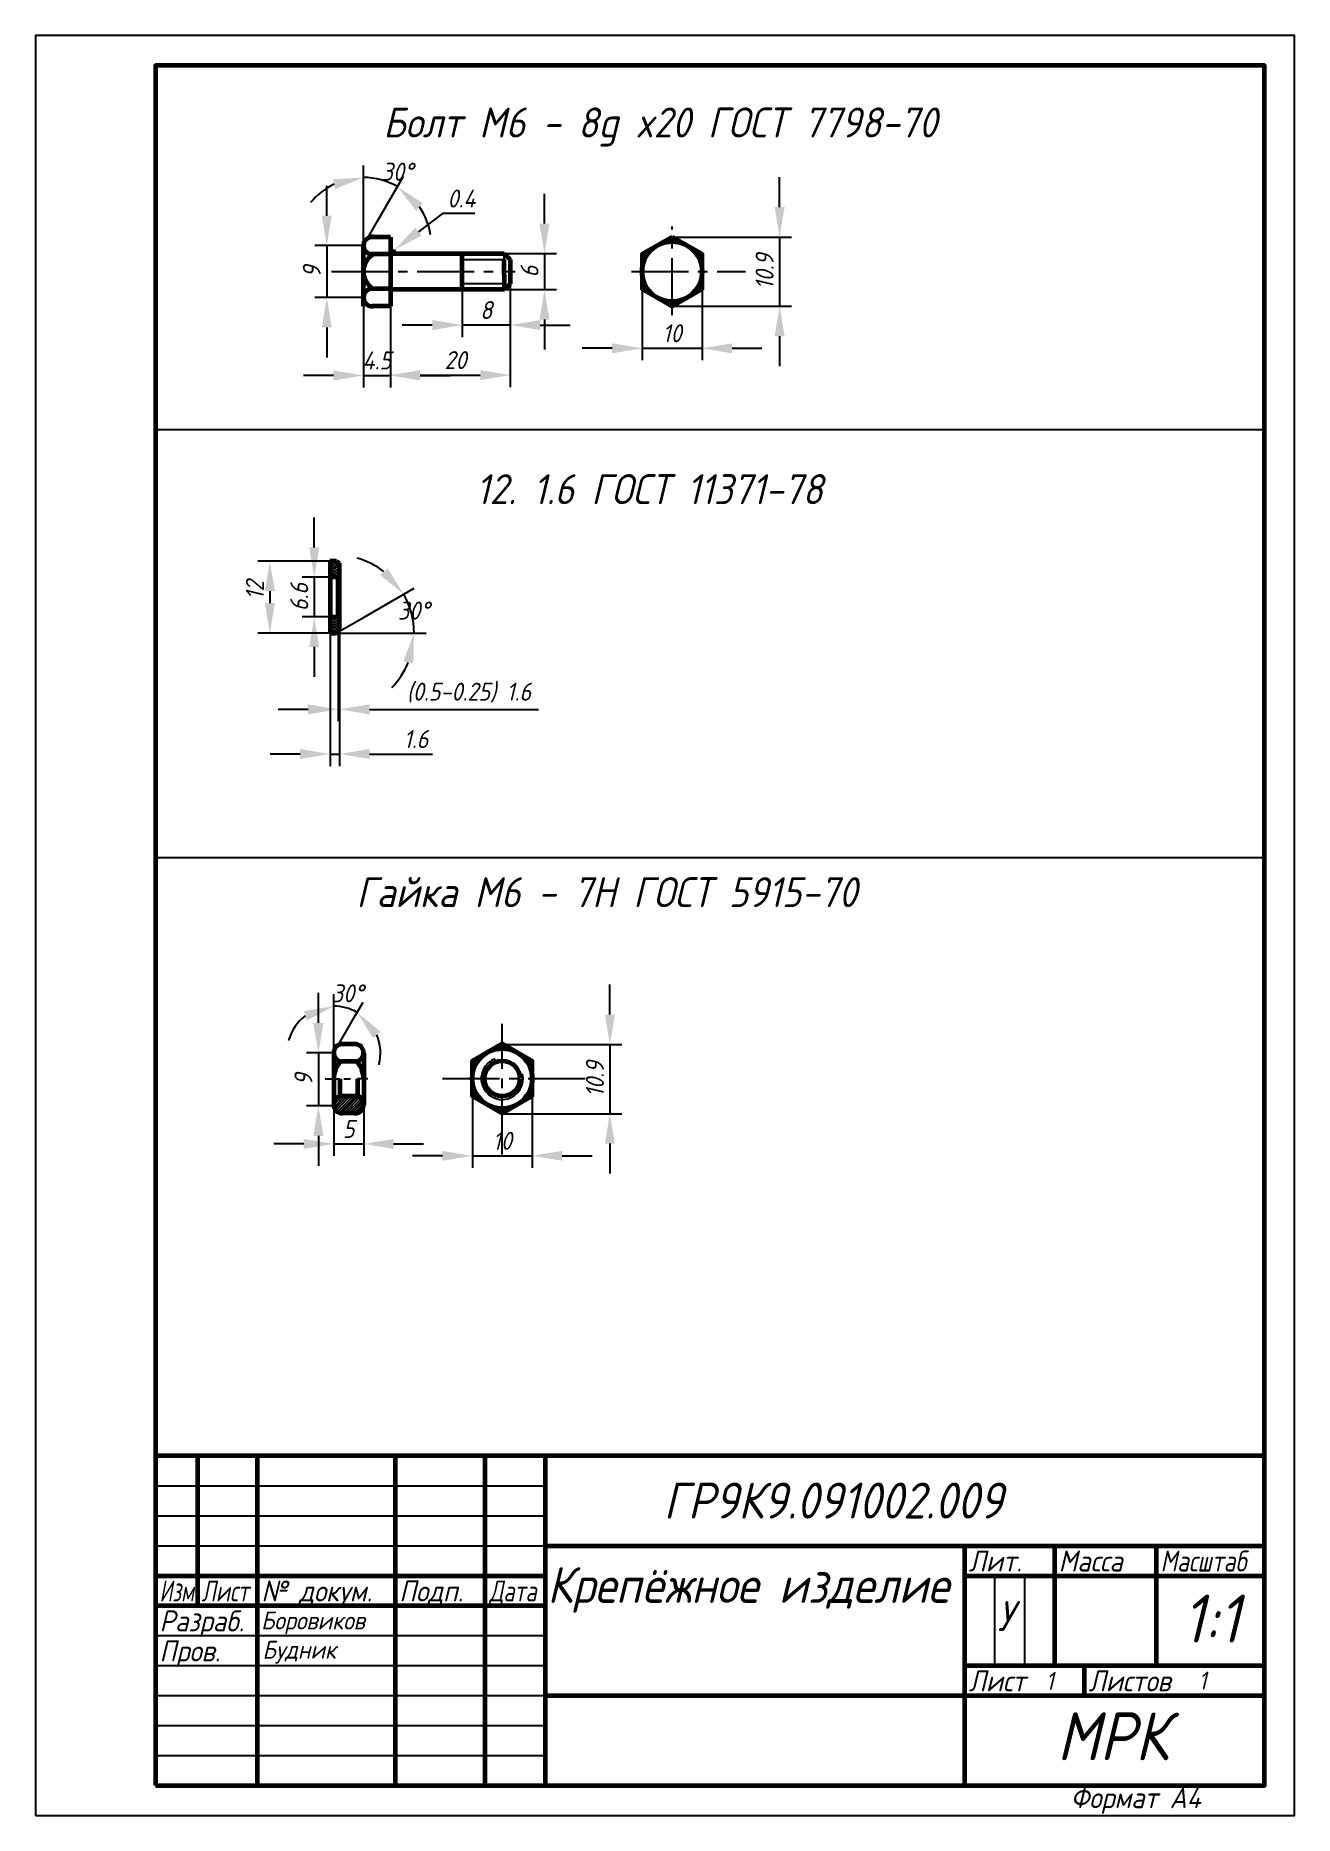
# Model space of a CAD drawing. Header units: millimetres. Extents: x 0 to 210, y 0 to 297.
import ezdxf

# ---------------------------------------------------------------- set-up
doc = ezdxf.new("R2010")
doc.units = ezdxf.units.MM
doc.header["$LTSCALE"] = 0.5
doc.linetypes.add('осевая2', pattern=[28.575, 19.05, -3.175, 3.175, -3.175])
doc.layers.get('Defpoints').update_dxf_attribs({"color": 5})
doc.styles.get("Standard").update_dxf_attribs({"font": 'isocpeui.ttf', "width": 0.9})
doc.dimstyles.new('Standart', dxfattribs={"dimtxt": 5, "dimasz": 5, "dimexe": 2, "dimexo": 0, "dimgap": 1, "dimtad": 1, "dimtoh": 1, "dimdec": 0, "dimtxsty": 'Standard', "dimcen": 2.5, "dimadec": 0, "dimazin": 0, "dimtfac": 1, "dimtdec": 0, "dimtmove": 0, "dimatfit": 3, "dimldrblk": 'DOTSMALL', "dimfxl": 1, "dimarcsym": 0})

# ---------------------------------------------------------------- blocks, each defined once
blk = doc.blocks.new('*D15')
at = {"color": 0, "lineweight": -2, "transparency": 16777216}
for p, q in [((124.12, 268.39), (124.12, 273.39)), ((106.18, 263.39), (126.12, 263.39)), ((124.12, 263.39), (124.12, 251.84)), ((106.18, 251.84), (126.12, 251.84)), ((124.12, 246.84), (124.12, 241.84))]:
    blk.add_line(p, q, dxfattribs=at)
at = {"color": 0, "transparency": 16777216}
for points in [[(123.29, 268.39), (124.96, 268.39), (124.12, 263.39)], [(123.29, 246.84), (124.96, 246.84), (124.12, 251.84)]]:
    blk.add_solid(points, dxfattribs=at)
at = {"layer": 'Defpoints', "color": 0, "transparency": 16777216}
for p in [(106.18, 263.39), (106.18, 251.84), (124.12, 251.84)]:
    blk.add_point(p, dxfattribs=at)
at = {"color": 0, "transparency": 16777216, "insert": (121.62, 257.62), "char_height": 5, "attachment_point": 5, "rotation": 90}
blk.add_mtext('{\\H0.6x;10.9}', dxfattribs=at)
blk = doc.blocks.new('_DotSmall')
at = {"color": 0, "linetype": 'ByBlock', "const_width": 0.5}
blk.add_lwpolyline([(-0.0625, 0, 1), (0.0625, 0, 1)], format="xyb", close=True, dxfattribs=at)
blk = doc.blocks.new('*D16')
at = {"color": 0, "lineweight": -2, "transparency": 16777216}
for p, q in [((101.18, 257.62), (101.18, 242.82)), ((111.18, 257.62), (111.18, 242.82)), ((96.18, 244.82), (91.18, 244.82)), ((101.18, 244.82), (111.18, 244.82)), ((116.18, 244.82), (121.18, 244.82))]:
    blk.add_line(p, q, dxfattribs=at)
at = {"color": 0, "transparency": 16777216}
for points in [[(96.18, 245.65), (96.18, 243.98), (101.18, 244.82)], [(116.18, 245.65), (116.18, 243.98), (111.18, 244.82)]]:
    blk.add_solid(points, dxfattribs=at)
at = {"layer": 'Defpoints', "color": 0, "transparency": 16777216}
for p in [(101.18, 257.62), (111.18, 257.62), (111.18, 244.82)]:
    blk.add_point(p, dxfattribs=at)
at = {"color": 0, "transparency": 16777216, "insert": (106.18, 247.32), "char_height": 5, "attachment_point": 5}
blk.add_mtext('{\\H0.6x;10}', dxfattribs=at)
blk = doc.blocks.new('*D17')
at = {"color": 0, "lineweight": -2, "transparency": 16777216}
for p, q in [((71.18, 255.59), (71.18, 246.7)), ((79.18, 255.59), (79.18, 246.7)), ((66.18, 248.7), (61.18, 248.7)), ((79.18, 248.7), (71.18, 248.7)), ((84.18, 248.7), (89.18, 248.7))]:
    blk.add_line(p, q, dxfattribs=at)
at = {"color": 0, "transparency": 16777216}
for points in [[(66.18, 249.53), (66.18, 247.86), (71.18, 248.7)], [(84.18, 249.53), (84.18, 247.86), (79.18, 248.7)]]:
    blk.add_solid(points, dxfattribs=at)
at = {"layer": 'Defpoints', "color": 0, "transparency": 16777216}
for p in [(71.18, 255.59), (79.18, 255.59), (71.18, 248.7)]:
    blk.add_point(p, dxfattribs=at)
at = {"color": 0, "transparency": 16777216, "insert": (75.18, 251.2), "char_height": 5, "attachment_point": 5}
blk.add_mtext('{\\H0.6x;8}', dxfattribs=at)
blk = doc.blocks.new('*D18')
at = {"color": 0, "lineweight": -2, "transparency": 16777216}
for p, q in [((84.9, 265.62), (84.9, 270.62)), ((78.18, 260.62), (86.9, 260.62)), ((84.9, 260.62), (84.9, 254.62)), ((78.18, 254.62), (86.9, 254.62)), ((84.9, 249.62), (84.9, 244.62))]:
    blk.add_line(p, q, dxfattribs=at)
at = {"color": 0, "transparency": 16777216}
for points in [[(84.06, 265.62), (85.73, 265.62), (84.9, 260.62)], [(84.06, 249.62), (85.73, 249.62), (84.9, 254.62)]]:
    blk.add_solid(points, dxfattribs=at)
at = {"layer": 'Defpoints', "color": 0, "transparency": 16777216}
for p in [(78.18, 260.62), (78.18, 254.62), (84.9, 254.62)]:
    blk.add_point(p, dxfattribs=at)
at = {"color": 0, "transparency": 16777216, "insert": (82.4, 257.62), "char_height": 5, "attachment_point": 5, "rotation": 90}
blk.add_mtext('{\\H0.6x;6}', dxfattribs=at)
blk = doc.blocks.new('*D19')
at = {"color": 0, "lineweight": -2, "transparency": 16777216}
for p, q in [((59.18, 254.62), (59.18, 238.35)), ((79.18, 254.62), (79.18, 238.35)), ((64.18, 240.35), (74.18, 240.35))]:
    blk.add_line(p, q, dxfattribs=at)
at = {"color": 0, "transparency": 16777216}
for points in [[(64.18, 241.18), (64.18, 239.51), (59.18, 240.35)], [(74.18, 241.18), (74.18, 239.51), (79.18, 240.35)]]:
    blk.add_solid(points, dxfattribs=at)
at = {"layer": 'Defpoints', "color": 0, "transparency": 16777216}
for p in [(59.18, 254.62), (79.18, 254.62), (79.18, 240.35)]:
    blk.add_point(p, dxfattribs=at)
at = {"color": 0, "transparency": 16777216, "insert": (70.05, 242.85), "char_height": 5, "attachment_point": 5}
blk.add_mtext('{\\H0.6x;20}', dxfattribs=at)
blk = doc.blocks.new('*D20')
at = {"color": 0, "lineweight": -2, "transparency": 16777216}
for p, q in [((54.68, 253.3), (54.68, 238.29)), ((59.18, 253.3), (59.18, 238.29)), ((49.68, 240.29), (44.68, 240.29)), ((54.68, 240.29), (59.18, 240.29)), ((64.18, 240.29), (69.18, 240.29))]:
    blk.add_line(p, q, dxfattribs=at)
at = {"color": 0, "transparency": 16777216}
for points in [[(49.68, 241.12), (49.68, 239.46), (54.68, 240.29)], [(64.18, 241.12), (64.18, 239.46), (59.18, 240.29)]]:
    blk.add_solid(points, dxfattribs=at)
at = {"layer": 'Defpoints', "color": 0, "transparency": 16777216}
for p in [(54.68, 253.3), (59.18, 253.3), (59.18, 240.29)]:
    blk.add_point(p, dxfattribs=at)
at = {"color": 0, "transparency": 16777216, "insert": (56.93, 242.79), "char_height": 5, "attachment_point": 5}
blk.add_mtext('{\\H0.6x;4.5}', dxfattribs=at)
blk = doc.blocks.new('*D21')
at = {"color": 0, "lineweight": -2, "transparency": 16777216}
for p, q in [((48.57, 266.95), (48.57, 271.95)), ((54.68, 261.95), (46.57, 261.95)), ((48.57, 261.95), (48.57, 253.3)), ((54.68, 253.3), (46.57, 253.3)), ((48.57, 248.3), (48.57, 243.3))]:
    blk.add_line(p, q, dxfattribs=at)
at = {"color": 0, "transparency": 16777216}
for points in [[(47.74, 266.95), (49.4, 266.95), (48.57, 261.95)], [(47.74, 248.3), (49.4, 248.3), (48.57, 253.3)]]:
    blk.add_solid(points, dxfattribs=at)
at = {"layer": 'Defpoints', "color": 0, "transparency": 16777216}
for p in [(54.68, 261.95), (48.57, 253.3), (54.68, 253.3)]:
    blk.add_point(p, dxfattribs=at)
at = {"color": 0, "transparency": 16777216, "insert": (46.07, 257.62), "char_height": 5, "attachment_point": 5, "rotation": 90}
blk.add_mtext('{\\H0.6x;9}', dxfattribs=at)
blk = doc.blocks.new('*D23')
at = {"color": 0, "lineweight": -2, "transparency": 16777216}
for p, q in [((54.68, 265.39), (54.68, 275.31)), ((57.11, 266.16), (61.36, 273.52))]:
    blk.add_line(p, q, dxfattribs=at)
for start, end in [(60, 90), (115.4079, 140.8157), (9.1843, 34.5921)]:
    blk.add_arc((54.68, 261.95), 11.37, start, end, dxfattribs=at)
at = {"color": 0, "transparency": 16777216}
for points in [[(49.62, 273.03), (49.98, 271.4), (54.68, 273.31)], [(63.47, 267.79), (64.6, 269.01), (60.36, 271.79)]]:
    blk.add_solid(points, dxfattribs=at)
at = {"layer": 'Defpoints', "color": 0, "transparency": 16777216}
for p in [(56.65, 273.14), (54.68, 265.39), (57.11, 266.16), (54.68, 261.95), (54.68, 261.95)]:
    blk.add_point(p, dxfattribs=at)
at = {"color": 0, "transparency": 16777216, "insert": (60.36, 274.29), "char_height": 5, "attachment_point": 5}
blk.add_mtext('{\\H0.6x;30°}', dxfattribs=at)
blk = doc.blocks.new('*D24')
at = {"color": 0, "lineweight": -2, "transparency": 16777216}
for p, q in [((49.09, 209.3), (37.08, 209.3)), ((39.08, 204.3), (39.08, 202.3)), ((49.12, 197.3), (37.08, 197.3))]:
    blk.add_line(p, q, dxfattribs=at)
at = {"color": 0, "transparency": 16777216}
for points in [[(38.25, 204.3), (39.92, 204.3), (39.08, 209.3)], [(38.25, 202.3), (39.92, 202.3), (39.08, 197.3)]]:
    blk.add_solid(points, dxfattribs=at)
at = {"layer": 'Defpoints', "color": 0, "transparency": 16777216}
for p in [(49.09, 209.3), (39.08, 197.3), (49.12, 197.3)]:
    blk.add_point(p, dxfattribs=at)
at = {"color": 0, "transparency": 16777216, "insert": (36.58, 204.47), "char_height": 5, "attachment_point": 5, "rotation": 90}
blk.add_mtext('{\\H0.6x;12}', dxfattribs=at)
blk = doc.blocks.new('*D25')
at = {"color": 0, "lineweight": -2, "transparency": 16777216}
for p, q in [((46.48, 211.6), (46.48, 216.6)), ((49.12, 206.6), (44.48, 206.6)), ((46.48, 206.6), (46.48, 200)), ((49.12, 200), (44.48, 200)), ((46.48, 195), (46.48, 190))]:
    blk.add_line(p, q, dxfattribs=at)
at = {"color": 0, "transparency": 16777216}
for points in [[(45.65, 211.6), (47.31, 211.6), (46.48, 206.6)], [(45.65, 195), (47.31, 195), (46.48, 200)]]:
    blk.add_solid(points, dxfattribs=at)
at = {"layer": 'Defpoints', "color": 0, "transparency": 16777216}
for p in [(49.12, 206.6), (46.48, 200), (49.12, 200)]:
    blk.add_point(p, dxfattribs=at)
at = {"color": 0, "transparency": 16777216, "insert": (43.98, 203.3), "char_height": 5, "attachment_point": 5, "rotation": 90}
blk.add_mtext('{\\H0.6x;6.6}', dxfattribs=at)
blk = doc.blocks.new('*D26')
at = {"color": 0, "lineweight": -2, "transparency": 16777216}
for p, q in [((54.8, 199.97), (63.13, 204.78)), ((57.54, 197.3), (65.14, 197.3))]:
    blk.add_line(p, q, dxfattribs=at)
for start, end in [(52.248, 74.496), (0, 30), (315.504, 337.752)]:
    blk.add_arc((50.18, 197.3), 12.96, start, end, dxfattribs=at)
at = {"color": 0, "transparency": 16777216}
for points in [[(58.74, 208.1), (57.49, 207), (61.4, 203.78)], [(61.36, 192.56), (62.99, 192.24), (63.14, 197.3)]]:
    blk.add_solid(points, dxfattribs=at)
at = {"layer": 'Defpoints', "color": 0, "transparency": 16777216}
for p in [(54.8, 199.97), (62.36, 201.73), (50.18, 197.3), (50.72, 197.61), (57.54, 197.3)]:
    blk.add_point(p, dxfattribs=at)
at = {"color": 0, "transparency": 16777216, "insert": (63.08, 201.05), "char_height": 5, "attachment_point": 5}
blk.add_mtext('{\\H0.6x;30°}', dxfattribs=at)
blk = doc.blocks.new('*D27')
at = {"color": 0, "lineweight": -2, "transparency": 16777216}
for p, q in [((50.47, 200), (50.47, 182.57)), ((50.72, 200), (50.72, 182.57)), ((45.47, 184.57), (40.47, 184.57)), ((50.47, 184.57), (50.72, 184.57)), ((55.72, 184.57), (83.87, 184.57))]:
    blk.add_line(p, q, dxfattribs=at)
at = {"color": 0, "transparency": 16777216}
for points in [[(45.47, 185.4), (45.47, 183.73), (50.47, 184.57)], [(55.72, 185.4), (55.72, 183.73), (50.72, 184.57)]]:
    blk.add_solid(points, dxfattribs=at)
at = {"layer": 'Defpoints', "color": 0, "transparency": 16777216}
for p in [(50.47, 200), (50.72, 200), (50.72, 184.57)]:
    blk.add_point(p, dxfattribs=at)
at = {"color": 0, "transparency": 16777216, "insert": (72.29, 187.37), "char_height": 5, "attachment_point": 5}
blk.add_mtext('{\\H0.6x;(0.5-0.25) 1.6}', dxfattribs=at)
blk = doc.blocks.new('*D28')
at = {"color": 0, "lineweight": -2, "transparency": 16777216}
for p, q in [((49.12, 197.3), (49.12, 175.11)), ((50.72, 197.3), (50.72, 175.11)), ((44.12, 177.11), (39.12, 177.11)), ((49.12, 177.11), (50.72, 177.11)), ((55.72, 177.11), (66.21, 177.11))]:
    blk.add_line(p, q, dxfattribs=at)
at = {"color": 0, "transparency": 16777216}
for points in [[(44.12, 177.95), (44.12, 176.28), (49.12, 177.11)], [(55.72, 177.95), (55.72, 176.28), (50.72, 177.11)]]:
    blk.add_solid(points, dxfattribs=at)
at = {"layer": 'Defpoints', "color": 0, "transparency": 16777216}
for p in [(49.12, 197.3), (50.72, 197.3), (50.72, 177.11)]:
    blk.add_point(p, dxfattribs=at)
at = {"color": 0, "transparency": 16777216, "insert": (63.46, 179.61), "char_height": 5, "attachment_point": 5}
blk.add_mtext('{\\H0.6x;1.6}', dxfattribs=at)
blk = doc.blocks.new('*D29')
at = {"color": 0, "lineweight": -2, "transparency": 16777216}
for p, q in [((49.73, 118.62), (49.73, 110.05)), ((54.73, 118.62), (54.73, 110.05)), ((44.73, 112.05), (39.73, 112.05)), ((49.73, 112.05), (54.73, 112.05)), ((59.73, 112.05), (64.73, 112.05))]:
    blk.add_line(p, q, dxfattribs=at)
at = {"color": 0, "transparency": 16777216}
for points in [[(44.73, 112.88), (44.73, 111.22), (49.73, 112.05)], [(59.73, 112.88), (59.73, 111.22), (54.73, 112.05)]]:
    blk.add_solid(points, dxfattribs=at)
at = {"layer": 'Defpoints', "color": 0, "transparency": 16777216}
for p in [(49.73, 118.62), (54.73, 118.62), (54.73, 112.05)]:
    blk.add_point(p, dxfattribs=at)
at = {"color": 0, "transparency": 16777216, "insert": (52.23, 114.55), "char_height": 5, "attachment_point": 5}
blk.add_mtext('{\\H0.6x;5}', dxfattribs=at)
blk = doc.blocks.new('*D30')
at = {"color": 0, "lineweight": -2, "transparency": 16777216}
for p, q in [((47.18, 132.24), (47.18, 137.24)), ((49.73, 127.24), (45.18, 127.24)), ((47.18, 127.24), (47.18, 118.4)), ((49.75, 118.4), (45.18, 118.4)), ((47.18, 113.4), (47.18, 108.4))]:
    blk.add_line(p, q, dxfattribs=at)
at = {"color": 0, "transparency": 16777216}
for points in [[(46.34, 132.24), (48.01, 132.24), (47.18, 127.24)], [(46.34, 113.4), (48.01, 113.4), (47.18, 118.4)]]:
    blk.add_solid(points, dxfattribs=at)
at = {"layer": 'Defpoints', "color": 0, "transparency": 16777216}
for p in [(49.73, 127.24), (47.18, 118.4), (49.75, 118.4)]:
    blk.add_point(p, dxfattribs=at)
at = {"color": 0, "transparency": 16777216, "insert": (44.68, 122.82), "char_height": 5, "attachment_point": 5, "rotation": 90}
blk.add_mtext('{\\H0.6x;9}', dxfattribs=at)
blk = doc.blocks.new('*D31')
at = {"color": 0, "lineweight": -2, "transparency": 16777216}
for p, q in [((49.73, 130.69), (49.73, 137.04)), ((53.36, 133.52), (54.63, 135.73))]:
    blk.add_line(p, q, dxfattribs=at)
for start, end in [(60, 90), (127.3967, 164.7933), (345.2067, 22.6033)]:
    blk.add_arc((49.73, 127.24), 7.8, start, end, dxfattribs=at)
at = {"color": 0, "transparency": 16777216}
for points in [[(44.73, 134.22), (45.26, 132.65), (49.73, 135.04)], [(56.31, 129.69), (57.56, 130.79), (53.63, 133.99)]]:
    blk.add_solid(points, dxfattribs=at)
at = {"layer": 'Defpoints', "color": 0, "transparency": 16777216}
for p in [(51.09, 134.92), (49.73, 130.69), (53.36, 133.52), (49.73, 127.24), (49.73, 127.24)]:
    blk.add_point(p, dxfattribs=at)
at = {"color": 0, "transparency": 16777216, "insert": (52.06, 137.18), "char_height": 5, "attachment_point": 5}
blk.add_mtext('{\\H0.6x;30°}', dxfattribs=at)
blk = doc.blocks.new('*D34')
at = {"color": 0, "lineweight": -2, "transparency": 16777216}
for p, q in [((95.81, 133.64), (95.81, 138.64)), ((77.86, 128.64), (97.81, 128.64)), ((95.81, 128.64), (95.81, 117.1)), ((77.86, 117.1), (97.81, 117.1)), ((95.81, 112.1), (95.81, 107.1))]:
    blk.add_line(p, q, dxfattribs=at)
at = {"color": 0, "transparency": 16777216}
for points in [[(94.97, 133.64), (96.64, 133.64), (95.81, 128.64)], [(94.97, 112.1), (96.64, 112.1), (95.81, 117.1)]]:
    blk.add_solid(points, dxfattribs=at)
at = {"layer": 'Defpoints', "color": 0, "transparency": 16777216}
for p in [(77.86, 128.64), (77.86, 117.1), (95.81, 117.1)]:
    blk.add_point(p, dxfattribs=at)
at = {"color": 0, "transparency": 16777216, "insert": (93.31, 122.87), "char_height": 5, "attachment_point": 5, "rotation": 90}
blk.add_mtext('{\\H0.6x;10.9}', dxfattribs=at)
blk = doc.blocks.new('*D35')
at = {"color": 0, "lineweight": -2, "transparency": 16777216}
for p, q in [((72.86, 122.87), (72.86, 108.07)), ((82.86, 122.87), (82.86, 108.07)), ((67.86, 110.07), (62.86, 110.07)), ((72.86, 110.07), (82.86, 110.07)), ((87.86, 110.07), (92.86, 110.07))]:
    blk.add_line(p, q, dxfattribs=at)
at = {"color": 0, "transparency": 16777216}
for points in [[(67.86, 110.9), (67.86, 109.24), (72.86, 110.07)], [(87.86, 110.9), (87.86, 109.24), (82.86, 110.07)]]:
    blk.add_solid(points, dxfattribs=at)
at = {"layer": 'Defpoints', "color": 0, "transparency": 16777216}
for p in [(72.86, 122.87), (82.86, 122.87), (82.86, 110.07)]:
    blk.add_point(p, dxfattribs=at)
at = {"color": 0, "transparency": 16777216, "insert": (77.86, 112.57), "char_height": 5, "attachment_point": 5}
blk.add_mtext('{\\H0.6x;10}', dxfattribs=at)
blk = doc.blocks.new('*D36')
at = {"color": 0, "lineweight": -2, "transparency": 16777216}
for p, q in [((67.86, 267.31), (63.88, 264.28)), ((73.25, 267.31), (67.86, 267.31)), ((59.58, 261.02), (59.9, 261.26))]:
    blk.add_line(p, q, dxfattribs=at)
blk.add_arc((59.58, 261.02), 0.4, 270, 37.2428, dxfattribs=at)
at = {"color": 0, "transparency": 16777216}
blk.add_solid([(63.37, 264.95), (64.38, 263.62), (59.9, 261.26)], dxfattribs=at)
at = {"layer": 'Defpoints', "color": 0, "transparency": 16777216}
for p in [(59.58, 261.02), (59.9, 261.26)]:
    blk.add_point(p, dxfattribs=at)
at = {"color": 0, "transparency": 16777216, "insert": (71.05, 269.81), "char_height": 5, "attachment_point": 5}
blk.add_mtext('{\\H0.6x;0.4}', dxfattribs=at)

msp = doc.modelspace()

# ---------------------------------------------------------------- hatches: boundary and pattern name
h = msp.add_hatch()
h.set_pattern_fill('ANSI31', color=256, scale=0.1)
h.paths.add_polyline_path([(50.72, 199.57), (50.47, 200), (49.12, 200), (49.12, 197.3), (50.18, 197.3), (50.72, 197.61)])
h.paths.add_polyline_path([(50.72, 208.99), (50.18, 209.3), (49.12, 209.3), (49.12, 206.6), (50.47, 206.6), (50.72, 207.03)])
h = msp.add_hatch()
h.set_pattern_fill('ANSI31', color=256, scale=0.1)
h.set_pattern_definition([(45, (10.85474, -16.36256), (-0.2245064, 0.2245064), [])])
h.paths.add_polyline_path([(50.77, 120.01, 0.864372), (51.19, 117.16), (53.27, 117.16, 0.844409), (53.72, 120.04)])

# ---------------------------------------------------------------- linework, layer by layer
for p, q in [((54.68, 261.95), (57.11, 266.16)), ((54.68, 261.95), (54.68, 265.39)), ((59.18, 260.62), (59.18, 263.39)), ((59.18, 254.62), (59.18, 260.62)), ((71.18, 260.62), (71.18, 259.62)), ((71.18, 259.62), (78.18, 259.62)), ((78.18, 259.62), (78.18, 260.62)), ((78.18, 260.62), (78.18, 254.62)), ((78.18, 259.62), (78.18, 260.62)), ((78.2, 255.59), (71.18, 255.59)), ((71.18, 255.59), (71.18, 254.62)), ((78.18, 254.62), (78.18, 255.59)), ((78.18, 255.59), (78.2, 255.59)), ((59.18, 254.2), (59.18, 254.2)), ((59.58, 254.6), (59.58, 254.62)), ((59.58, 254.62), (59.58, 254.6)), ((59.18, 251.84), (56.14, 251.84)), ((20.3, 231.26), (205.34, 231.26)), ((50.47, 206.6), (50.72, 207.03)), ((50.47, 200), (50.72, 199.57)), ((50.72, 197.61), (54.8, 199.97)), ((50.18, 197.3), (57.54, 197.3)), ((19.84, 159.82), (205.33, 159.82)), ((49.73, 127.24), (53.36, 133.52)), ((49.73, 127.24), (49.73, 130.69)), ((53.48, 128.7), (50.98, 128.7)), ((50.98, 128.7), (53.48, 128.7)), ((50.88, 125.82), (53.48, 125.82)), ((53.48, 125.82), (50.98, 125.82)), ((54.73, 127.26), (54.73, 118.62)), ((48.29, 122.94), (50.77, 122.94)), ((50.77, 122.94), (50.77, 120.01)), ((51.42, 122.94), (52.54, 122.94)), ((55.43, 122.94), (53.72, 122.94)), ((53.27, 117.16), (51.19, 117.16)), ((51.19, 117.16), (53.27, 117.16))]:
    msp.add_line(p, q)
at = {"linetype": 'осевая2'}
for p, q in [((106.18, 250.35), (106.18, 265.15)), ((49.36, 257.62), (80.02, 257.62)), ((99.39, 257.62), (118.43, 257.62)), ((77.84, 110.27), (77.84, 132.08)), ((67.89, 122.96), (91.88, 122.96))]:
    msp.add_line(p, q, dxfattribs=at)
at = {"lineweight": 60}
for p, q in [((54.68, 251.84), (54.68, 261.95)), ((59.18, 263.39), (55.93, 263.39)), ((59.18, 263.39), (59.18, 251.84)), ((59.18, 260.5), (55.93, 260.5)), ((59.58, 260.62), (78.18, 260.62)), ((71.18, 254.62), (71.18, 260.62)), ((78.18, 260.62), (79.18, 259.62)), ((78.2, 254.62), (78.18, 259.62)), ((79.18, 259.62), (79.18, 255.59)), ((79.18, 255.59), (78.2, 254.62)), ((59.18, 254.73), (55.84, 254.73)), ((78.2, 254.62), (59.58, 254.62)), ((59.18, 251.84), (56.14, 251.84)), ((53.48, 128.7), (50.98, 128.7)), ((49.73, 127.26), (49.73, 118.62)), ((53.58, 125.82), (50.98, 125.82)), ((54.73, 127.26), (54.73, 118.62)), ((50.77, 122.94), (50.77, 120.01)), ((53.72, 122.94), (53.72, 120.04)), ((53.72, 120.04), (50.77, 120.01)), ((53.27, 117.16), (51.19, 117.16))]:
    msp.add_line(p, q, dxfattribs=at)
at = {"linetype": 'ByBlock', "lineweight": 60}
for p, q in [((50.18, 209.3), (49.09, 209.3)), ((49.12, 209.3), (49.12, 197.3)), ((50.18, 209.3), (50.72, 208.99)), ((50.72, 197.61), (50.72, 208.99)), ((50.47, 206.6), (49.12, 206.6)), ((49.12, 206.6), (49.12, 200)), ((50.47, 200), (50.47, 206.6)), ((50.72, 203.3), (50.72, 206.6)), ((49.12, 200), (50.47, 200)), ((49.12, 197.3), (50.18, 197.3)), ((50.18, 197.3), (50.72, 197.61))]:
    msp.add_line(p, q, dxfattribs=at)
at = {"color": 7, "linetype": 'Continuous', "lineweight": 60}
for p, q in [((205, 60), (20, 60)), ((27, 60), (27, 35)), ((37, 5), (37, 60)), ((60, 60), (60, 5)), ((75, 5), (75, 60)), ((85, 60), (85, 5)), ((85, 45), (205, 45)), ((155, 5), (155, 45)), ((170, 45), (170, 25)), ((187, 25), (187, 45)), ((20, 40), (85, 40)), ((155, 40), (205, 40)), ((20, 35), (85, 35)), ((155, 25), (205, 25)), ((175, 20), (175, 25)), ((85, 20), (205, 20))]:
    msp.add_line(p, q, dxfattribs=at)
at = {"color": 7, "linetype": 'Continuous', "lineweight": -3}
for p, q in [((20, 55), (85, 55)), ((20, 50), (85, 50)), ((20, 45), (85, 45)), ((160, 25), (160, 40)), ((165, 40), (165, 25)), ((20, 30), (85, 30)), ((20, 25), (85, 25)), ((20, 20), (85, 20)), ((20, 15), (85, 15)), ((20, 10), (85, 10))]:
    msp.add_line(p, q, dxfattribs=at)
at = {"color": 7, "linetype": 'Continuous'}
msp.add_line((155, 45), (155, 40), dxfattribs=at)
at = {"color": 7, "linetype": 'Continuous', "lineweight": 60}
msp.add_lwpolyline([(20, 5), (205, 5), (205, 292), (20, 292)], close=True, dxfattribs=at)
at = {"lineweight": 60}
for points in [[(106.18, 263.39), (101.18, 260.5), (101.18, 254.73), (106.18, 251.84), (111.18, 254.73), (111.18, 260.5)], [(77.84, 128.74), (72.84, 125.85), (72.84, 120.08), (77.84, 117.19), (82.84, 120.08), (82.84, 125.85)]]:
    msp.add_lwpolyline(points, close=True, dxfattribs=at)
for centre, radius in [((106.18, 257.62), 5), ((77.84, 122.96), 5), ((77.84, 122.96), 2.95)]:
    msp.add_circle(centre, radius, dxfattribs=at)
for centre, radius, start, end in [((56.14, 261.95), 1.46, 81.7868, 278.2132), ((58.01, 257.63), 3.33, 119.999, 240.001), ((59.58, 261.02), 0.4, 180, 270), ((56.14, 253.3), 1.46, 81.7868, 278.2132), ((59.58, 254.2), 0.4, 90, 180), ((51.2, 127.25), 1.47, 97.8012, 257.518), ((53.26, 127.25), 1.47, 282.482, 82.1988), ((54.15, 122.85), 4.41, 137.523, 178.8814), ((50.3, 122.85), 4.42, 0.5826, 42.4378), ((51.19, 118.62), 1.46, 106.6431, 270), ((53.25, 118.64), 1.48, 270.8092, 71.5214)]:
    msp.add_arc(centre, radius, start, end, dxfattribs=at)
for centre, radius, start, end in [((53.27, 127.26), 1.46, 0, 81.7868), ((50.66, 122.99), 4.07, 357.6779, 44.3489), ((77.84, 122.96), 3.5, 109.3021, 13.1745)]:
    msp.add_arc(centre, radius, start, end)
at = {"layer": 'Defpoints'}
msp.add_lwpolyline([(0, 0), (210, 0), (210, 297), (0, 297)], close=True, dxfattribs=at)

# ---------------------------------------------------------------- texts
at = {"color": 7, "linetype": 'Continuous', "lineweight": -3}
for s, width, p in [('Лит.', 0.9, (155.67, 40.7)), ('Масса', 0.9, (170.67, 40.7)), ('Масштаб', 0.8, (187.67, 40.7)), ('Изм.', 0.7, (20.67, 35.7)), ('Лист', 0.75, (27.67, 35.7)), ('№ докум.', 0.9, (37.67, 35.7)), ('Подп.', 0.9, (60.67, 35.7)), ('Дата', 0.75, (75.67, 35.7)), ('Разраб.', 0.9, (20.67, 30.7)), ('Пров.', 0.9, (20.67, 25.7)), ('Лист', 0.9, (155.67, 20.7)), ('Листов', 0.9, (175.67, 20.7))]:
    msp.add_text(s, height=3.5, dxfattribs=dict(at, width=width)).set_placement(p)
at = {"color": 7, "linetype": 'Continuous', "lineweight": 70, "width": 0.9}
msp.add_text('Формат А4', height=3.5, dxfattribs=at).set_placement((172.66, 1.2))
at = {"attachment_point": 1}
for s, width, insert, char_height in [('Болт М6 - 8g x20 ГОСТ 7798-70', 117, (58, 285), 5), ('12. 1.6 ГОСТ 11371-78', 101.471, (73.47, 223.81), 5), ('Гайка М6 - 7Н ГОСТ 5915-70', 90.2066, (53.5, 156.56), 5), ('ГР9К9.091002.009', 120, (104.78, 55.54), 6), ('\\pxqc;Крепёжное изделие', 64.7084, (86.52, 41.46), 6), ('У', 5, (160.48, 35.76), 5), ('1:1', 18, (191.36, 36.85), 8), ('Боровиков', 23, (37.61, 34.03), 3), ('Будник', 23, (37.85, 29.15), 3), ('1', 10, (168.51, 23.94), 3), ('1', 10, (194, 24), 3), ('МРК', 50, (170.4, 17.21), 8)]:
    msp.add_mtext_dynamic_manual_height_columns(s, width=width, gutter_width=25, heights=[0], dxfattribs=dict(at, insert=insert, char_height=char_height))

# ---------------------------------------------------------------- dimensions: what is measured, and where the dimension line sits
for base, line1, line2, picture, middle in [((56.65, 273.14), ((54.68, 261.95), (57.11, 266.16)), ((54.68, 261.95), (54.68, 265.39)), '*D23', (60.36, 271.79)), ((62.36, 201.73), ((50.72, 197.61), (54.8, 199.97)), ((50.18, 197.3), (57.54, 197.3)), '*D26', (63.08, 198.55)), ((51.09, 134.92), ((49.73, 127.24), (53.36, 133.52)), ((49.73, 127.24), (49.73, 130.69)), '*D31', (52.06, 134.68))]:
    dim = msp.add_angular_dim_2l(base=base, line1=line1, line2=line2, text='{\\H0.6x;<>}', dimstyle='Standart')
    dim.commit()
    dim.dimension.update_dxf_attribs({"geometry": picture, "text_midpoint": middle, "dimtype": 162})
for base, p1, p2, text, picture, middle in [((124.12, 251.84), (106.18, 263.39), (106.18, 251.84), '{\\H0.6x;10.9}', '*D15', (124.12, 257.62)), ((48.57, 253.3), (54.68, 261.95), (54.68, 253.3), '{\\H0.6x;9}', '*D21', (48.57, 257.62)), ((84.9, 254.62), (78.18, 260.62), (78.18, 254.62), '{\\H0.6x;6}', '*D18', (84.9, 257.62)), ((46.48, 200), (49.12, 206.6), (49.12, 200), '{\\H0.6x;6.6}', '*D25', (46.48, 203.3)), ((39.08, 197.3), (49.09, 209.3), (49.12, 197.3), '{\\H0.6x;12}', '*D24', (39.08, 204.47)), ((47.18, 118.4), (49.73, 127.24), (49.75, 118.4), '{\\H0.6x;9}', '*D30', (47.18, 122.82)), ((95.81, 117.1), (77.86, 128.64), (77.86, 117.1), '{\\H0.6x;10.9}', '*D34', (95.81, 122.87))]:
    dim = msp.add_linear_dim(base=base, p1=p1, p2=p2, angle=90, text=text, dimstyle='Standart')
    dim.commit()
    dim.dimension.update_dxf_attribs({"geometry": picture, "text_midpoint": middle, "dimtype": 160})
dim = msp.add_radius_dim(center=(59.58, 261.02), mpoint=(59.9, 261.26), text='{\\H0.6x;0.4}', dimstyle='Standart')
dim.commit()
dim.dimension.update_dxf_attribs({"geometry": '*D36', "text_midpoint": (71.05, 269.81)})
for base, p1, p2, text, picture, middle in [((71.18, 248.7), (79.18, 255.59), (71.18, 255.59), '{\\H0.6x;8}', '*D17', (75.18, 248.7)), ((111.18, 244.82), (101.18, 257.62), (111.18, 257.62), '{\\H0.6x;10}', '*D16', (106.18, 244.82)), ((59.18, 240.29), (54.68, 253.3), (59.18, 253.3), '{\\H0.6x;4.5}', '*D20', (56.93, 240.29)), ((79.18, 240.35), (59.18, 254.62), (79.18, 254.62), '{\\H0.6x;20}', '*D19', (70.05, 240.35)), ((50.72, 184.57), (50.47, 200), (50.72, 200), '{\\H0.6x;(0.5-0.25) 1.6}', '*D27', (72.29, 184.57)), ((50.72, 177.11), (49.12, 197.3), (50.72, 197.3), '{\\H0.6x;1.6}', '*D28', (63.46, 177.11)), ((82.86, 110.07), (72.86, 122.87), (82.86, 122.87), '{\\H0.6x;10}', '*D35', (77.86, 110.07)), ((54.73, 112.05), (49.73, 118.62), (54.73, 118.62), '{\\H0.6x;5}', '*D29', (52.23, 112.05))]:
    dim = msp.add_linear_dim(base=base, p1=p1, p2=p2, text=text, dimstyle='Standart')
    dim.commit()
    dim.dimension.update_dxf_attribs({"geometry": picture, "text_midpoint": middle, "dimtype": 160})

doc.saveas('drawing.dxf')
